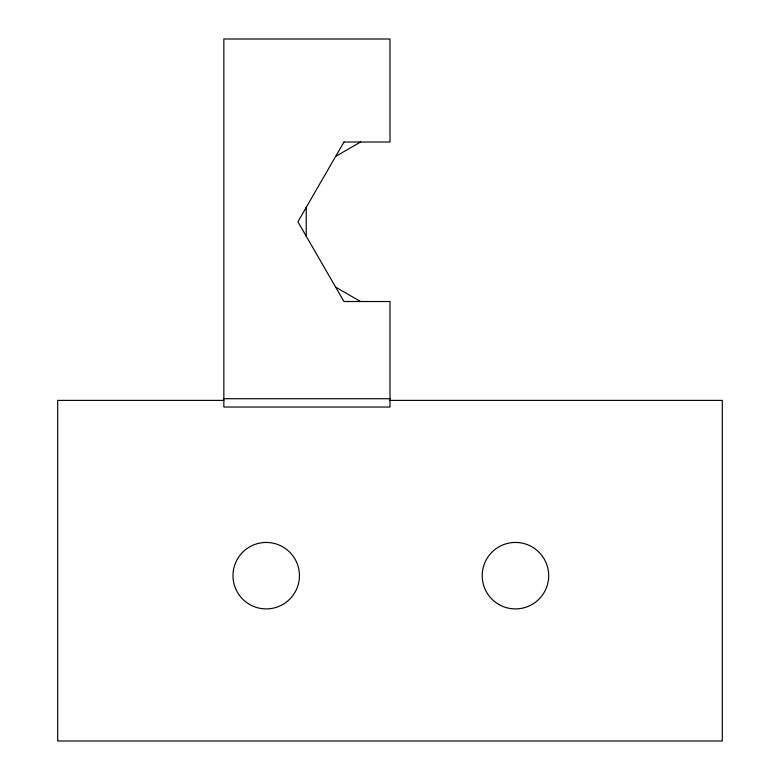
<?xml version="1.0" encoding="UTF-8"?>
<svg xmlns="http://www.w3.org/2000/svg" width="780" height="780" viewBox="0 0 780 780"><rect width="100%" height="100%" fill="white"/><g stroke="black" fill="none" stroke-linecap="round" stroke-linejoin="round"><path stroke-width="1.17" d="M335.644 156.409L360.565 142.018M223.85 398.726L390 398.726M223.85 400.384L57.691 400.384L57.691 741L722.309 741L722.309 400.384L390 400.384M335.644 287.137L360.565 301.519M306.218 207.382L306.218 236.155M343.951 142.018L297.911 221.774L343.951 301.519L390 301.519L390 407.033L223.85 407.033L223.85 39L390 39L390 142.018L343.951 142.018M249.6 604.451A33.228 33.228 0 0 0 299.442 575.679A33.228 33.228 0 0 0 249.6 546.897A33.228 33.228 0 0 0 249.6 604.451M498.829 604.451A33.228 33.228 0 0 0 548.681 575.679A33.228 33.228 0 0 0 498.829 546.897A33.228 33.228 0 0 0 498.829 604.451"/></g></svg>
